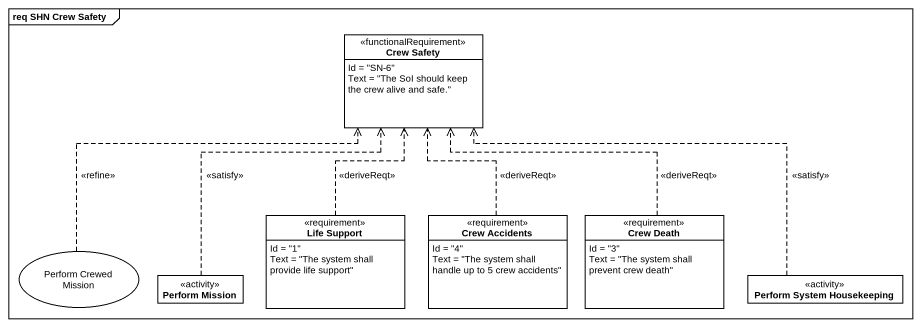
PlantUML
@startuml
mainframe req SHN Crew Safety
allowmixing
hide circle
hide empty members
class "Crew Safety" as Crew_Safety <<functionalRequirement>> {
  Id = "SN-6"
  Text = "The SoI should keep the crew alive and safe."
}
class "Life Support" as Life_Support <<requirement>> {
  Id = "1"
  Text = "The system shall provide life support"
}
class "Crew Accidents" as Crew_Accidents <<requirement>> {
  Id = "4"
  Text = "The system shall handle up to 5 crew accidents"
}
class "Crew Death" as Crew_Death <<requirement>> {
  Id = "3"
  Text = "The system shall prevent crew death"
}
usecase "Perform Crewed Mission" as Perform_Crewed_Mission
class "Perform Mission" as Perform_Mission <<activity>>
class "Perform System Housekeeping" as Perform_System_Housekeeping <<activity>>
Life_Support .up.> Crew_Safety : <<deriveReqt>>
Crew_Accidents .up.> Crew_Safety : <<deriveReqt>>
Crew_Death .up.> Crew_Safety : <<deriveReqt>>
Perform_Crewed_Mission .right.> Crew_Safety : <<refine>>
Perform_Mission .up.> Crew_Safety : <<satisfy>>
Perform_System_Housekeeping .left.> Crew_Safety : <<satisfy>>
@enduml
